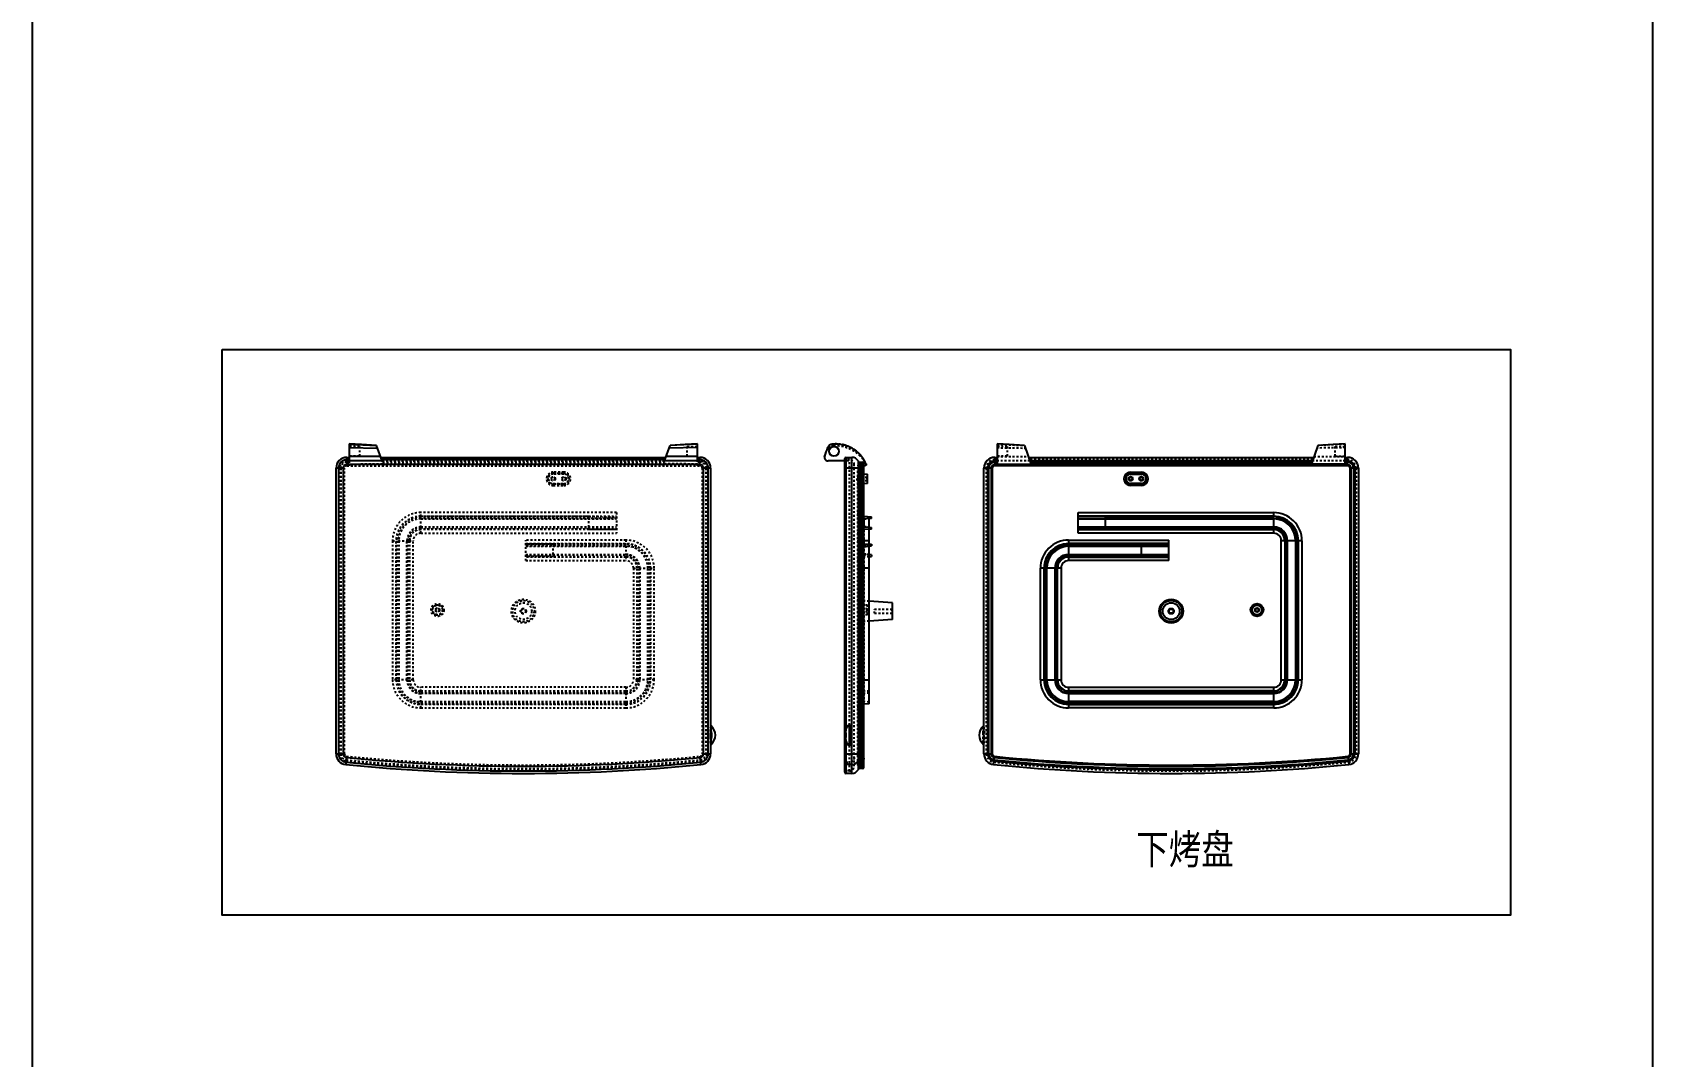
# Model space of a CAD drawing. Header units: millimetres. Extents: x -330 to 1028, y -2979 to 840.
# Drawn here: x -330 to 1028, y -1033 to -174 of the extents above; entities that cross this region are included whole.
import ezdxf

# ---------------------------------------------------------------- set-up
doc = ezdxf.new("R2010")
doc.units = ezdxf.units.MM
doc.header["$LTSCALE"] = 16.335
doc.linetypes.add('HIDDEN', pattern=[0.2, 0.1, -0.1])
doc.layers.get('0').update_dxf_attribs({"linetype": 'CONTINUOUS'})
doc.layers.add('DEFAULT_2', color=8, linetype='HIDDEN')
doc.styles.get("Standard").update_dxf_attribs({"font": 'txt', "width": 0.8})

msp = doc.modelspace()

# ---------------------------------------------------------------- linework, layer by layer
at = {"color": 7, "linetype": 'Continuous'}
for p, q in [((-64.536, -519.046), (-64.536, -533.248)), ((-64.536, -519.248), (-41.616, -520.31)), ((-64.536, -522.101), (-40.841, -522.47)), ((-38.303, -529.54), (-64.536, -529.54)), ((-36.972, -533.248), (-41.626, -520.284)), ((199.9, -533.248), (204.554, -520.282)), ((227.464, -529.54), (201.231, -529.54)), ((227.464, -522.101), (203.769, -522.47)), ((227.464, -519.248), (204.544, -520.311)), ((217.236, -519.612), (204.555, -520.281)), ((227.464, -519.046), (217.236, -519.612)), ((227.464, -533.248), (227.464, -519.046)), ((478.697, -519.046), (478.697, -537.248)), ((501.606, -520.282), (507.697, -537.248)), ((747.786, -520.284), (741.697, -537.248)), ((760.468, -519.612), (747.787, -520.281)), ((770.697, -519.046), (760.468, -519.612)), ((770.697, -537.248), (770.697, -519.046)), ((-75.536, -778.948), (-75.536, -539.248)), ((-69.536, -539.248), (-75.536, -539.248)), ((-73.536, -539.248), (-73.536, -778.948)), ((-69.536, -539.248), (-69.536, -778.948)), ((-66.536, -530.248), (-66.536, -536.248)), ((-66.536, -530.248), (-64.536, -530.248)), ((-64.536, -532.248), (-66.536, -532.248)), ((229.464, -536.248), (-66.536, -536.248)), ((-36.972, -533.248), (-64.536, -533.248)), ((-38.049, -530.248), (200.977, -530.248)), ((200.259, -532.248), (-37.331, -532.248)), ((227.464, -533.248), (199.9, -533.248)), ((227.464, -530.248), (229.464, -530.248)), ((229.464, -532.248), (227.464, -532.248)), ((229.464, -536.248), (229.464, -530.248)), ((238.464, -539.248), (232.464, -539.248)), ((232.464, -778.948), (232.464, -539.248)), ((236.464, -778.948), (236.464, -539.248)), ((238.464, -539.248), (238.464, -756.611)), ((350.954, -533.248), (336.954, -533.248)), ((350.954, -794.277), (350.954, -531.248)), ((366.954, -539.248), (350.954, -539.248)), ((351.954, -530.248), (351.954, -756.611)), ((351.954, -530.248), (356.954, -530.248)), ((356.954, -795.277), (356.954, -530.248)), ((362.154, -533.248), (362.154, -792.276)), ((363.886, -534.248), (363.886, -791.277)), ((363.886, -534.248), (365.954, -534.248)), ((365.954, -791.277), (365.954, -534.248)), ((366.954, -790.277), (366.954, -535.248)), ((367.947, -537.248), (366.954, -536.806)), ((467.697, -778.948), (467.697, -539.248)), ((474.697, -539.248), (467.697, -539.248)), ((470.697, -539.248), (470.697, -778.948)), ((471.697, -778.948), (471.697, -539.248)), ((473.697, -539.248), (473.697, -778.948)), ((474.697, -539.248), (474.697, -778.947)), ((476.697, -530.248), (476.697, -537.248)), ((476.697, -530.248), (478.697, -530.248)), ((478.697, -533.248), (476.697, -533.248)), ((476.697, -534.248), (478.697, -534.248)), ((478.697, -536.248), (476.697, -536.248)), ((772.697, -537.248), (476.697, -537.248)), ((478.697, -535.871), (507.16, -535.753)), ((505.184, -530.248), (744.209, -530.248)), ((743.132, -533.248), (506.261, -533.248)), ((506.62, -534.248), (742.773, -534.248)), ((742.056, -536.248), (507.338, -536.248)), ((590.697, -542.631), (590.697, -544.248)), ((590.697, -542.631), (599.697, -542.631)), ((599.697, -544.248), (599.697, -542.631)), ((770.697, -535.871), (742.233, -535.753)), ((770.697, -530.248), (772.697, -530.248)), ((770.697, -533.248), (772.697, -533.248)), ((770.697, -534.248), (772.697, -534.248)), ((772.697, -536.248), (770.697, -536.248)), ((772.697, -537.248), (772.697, -530.248)), ((781.697, -539.248), (774.697, -539.248)), ((774.697, -778.947), (774.697, -539.248)), ((775.697, -778.948), (775.697, -539.248)), ((777.697, -539.248), (777.697, -778.948)), ((778.696, -539.248), (778.696, -778.948)), ((781.697, -539.248), (781.697, -778.948)), ((366.954, -543.985), (369.954, -544.248)), ((369.954, -552.248), (366.954, -552.51)), ((369.954, -552.248), (369.954, -544.248)), ((599.697, -543.628), (590.697, -543.628)), ((590.697, -544.248), (599.697, -544.248)), ((590.697, -552.248), (590.697, -553.864)), ((599.697, -552.248), (590.697, -552.248)), ((590.697, -552.868), (599.697, -552.868)), ((599.696, -553.864), (590.697, -553.864)), ((599.697, -553.864), (599.697, -552.248)), ((366.954, -579.717), (373.354, -580.052)), ((367.029, -582.767), (367.029, -587.728)), ((373.354, -581.448), (369.029, -581.863)), ((371.354, -588.855), (371.354, -581.64)), ((373.354, -581.448), (373.354, -580.052)), ((546.697, -593.887), (546.697, -576.608)), ((546.697, -576.608), (710.696, -576.608)), ((710.697, -579.604), (546.697, -579.604)), ((569.697, -579.948), (546.697, -580.052)), ((546.697, -581.448), (710.697, -581.448)), ((546.697, -581.863), (710.697, -581.863)), ((569.697, -581.863), (569.697, -579.948)), ((569.697, -579.948), (710.697, -579.948)), ((569.697, -588.632), (569.697, -581.863)), ((710.697, -579.948), (710.697, -576.608)), ((710.697, -589.048), (710.697, -581.448)), ((373.354, -590.443), (366.954, -590.778)), ((369.029, -588.632), (373.354, -589.048)), ((371.354, -737.048), (371.354, -590.548)), ((373.354, -590.443), (373.354, -589.048)), ((546.697, -588.632), (710.697, -588.632)), ((546.697, -589.048), (710.697, -589.048)), ((569.697, -590.548), (546.697, -590.443)), ((546.697, -590.891), (710.697, -590.891)), ((710.696, -593.887), (546.697, -593.887)), ((569.697, -590.548), (569.697, -588.632)), ((569.697, -590.548), (710.697, -590.548)), ((710.697, -593.887), (710.697, -590.548)), ((371.354, -600.248), (366.954, -600.248)), ((366.954, -602.717), (373.354, -603.052)), ((371.354, -604.64), (373.354, -604.448)), ((371.354, -604.448), (373.354, -604.448)), ((373.354, -603.052), (373.354, -604.448)), ((538.697, -599.608), (538.697, -602.948)), ((538.697, -599.608), (622.697, -599.608)), ((622.697, -602.604), (538.697, -602.604)), ((538.697, -602.948), (599.697, -602.948)), ((538.697, -604.448), (538.697, -612.048)), ((538.697, -604.448), (622.697, -604.448)), ((538.697, -604.863), (622.697, -604.863)), ((599.697, -602.948), (599.697, -604.863)), ((599.697, -602.948), (622.697, -603.052)), ((599.697, -611.632), (599.697, -604.863)), ((622.697, -616.887), (622.697, -599.608)), ((720.397, -600.248), (717.057, -600.248)), ((717.057, -716.748), (717.057, -600.248)), ((720.053, -600.248), (720.053, -716.748)), ((720.397, -600.248), (720.397, -716.748)), ((729.497, -600.248), (721.897, -600.248)), ((721.897, -600.248), (721.897, -716.748)), ((722.312, -716.748), (722.312, -600.248)), ((729.081, -600.248), (729.081, -716.748)), ((729.497, -600.248), (729.497, -716.748)), ((734.336, -600.248), (730.997, -600.248)), ((730.997, -600.248), (730.997, -716.748)), ((731.34, -716.748), (731.34, -600.248)), ((734.336, -600.248), (734.336, -716.747)), ((371.354, -623.248), (366.954, -623.248)), ((373.354, -612.048), (371.354, -611.855)), ((373.354, -612.048), (371.354, -612.048)), ((371.354, -613.548), (373.354, -613.443)), ((373.354, -612.048), (373.354, -613.443)), ((515.057, -716.747), (515.057, -623.248)), ((518.397, -623.248), (515.057, -623.248)), ((518.053, -623.248), (518.053, -716.748)), ((518.397, -716.748), (518.397, -623.248)), ((519.897, -716.748), (519.897, -623.248)), ((527.497, -623.248), (519.897, -623.248)), ((520.312, -716.748), (520.312, -623.248)), ((527.081, -623.248), (527.081, -716.748)), ((527.497, -716.748), (527.497, -623.248)), ((528.997, -716.748), (528.997, -623.248)), ((532.336, -623.248), (528.997, -623.248)), ((529.34, -716.748), (529.34, -623.248)), ((532.336, -623.248), (532.336, -716.748)), ((538.697, -611.632), (622.697, -611.632)), ((538.697, -612.048), (622.697, -612.048)), ((538.697, -613.548), (538.697, -616.887)), ((538.697, -613.548), (599.697, -613.548)), ((538.697, -613.891), (622.697, -613.891)), ((622.697, -616.887), (538.697, -616.887)), ((599.697, -611.632), (599.697, -613.548)), ((599.697, -613.548), (622.697, -613.443)), ((390.954, -652.248), (371.354, -650.877)), ((390.954, -666.247), (390.954, -652.249)), ((390.954, -666.248), (371.354, -667.618)), ((366.954, -716.748), (371.354, -716.748)), ((515.057, -716.748), (518.397, -716.748)), ((519.897, -716.748), (527.497, -716.748)), ((528.997, -716.748), (532.336, -716.748)), ((717.057, -716.748), (720.397, -716.748)), ((721.897, -716.748), (729.497, -716.748)), ((730.997, -716.748), (734.336, -716.748)), ((538.697, -723.108), (538.697, -726.448)), ((538.697, -723.108), (710.696, -723.108)), ((710.697, -726.104), (538.697, -726.104)), ((710.697, -726.448), (538.697, -726.448)), ((538.697, -727.948), (538.697, -735.548)), ((710.697, -727.948), (538.697, -727.948)), ((538.697, -728.363), (710.697, -728.363)), ((710.697, -726.448), (710.697, -723.108)), ((710.697, -735.548), (710.697, -727.948)), ((371.354, -737.048), (366.954, -737.278)), ((710.697, -735.132), (538.697, -735.132)), ((710.697, -735.548), (538.697, -735.548)), ((538.697, -737.048), (538.697, -740.387)), ((710.697, -737.048), (538.697, -737.048)), ((538.697, -737.391), (710.697, -737.391)), ((710.696, -740.387), (538.697, -740.387)), ((710.697, -740.387), (710.697, -737.048)), ((238.843, -755.699), (238.828, -755.534)), ((352.704, -757.066), (351.954, -756.611)), ((354.954, -754.762), (355.954, -754.762)), ((354.954, -771.733), (354.954, -754.762)), ((354.954, -755.534), (355.954, -755.534)), ((355.954, -771.733), (355.954, -754.762)), ((239.196, -761.329), (238.33, -761.329)), ((238.33, -765.166), (238.33, -761.329)), ((238.33, -765.166), (239.196, -765.166)), ((238.464, -769.884), (238.464, -778.948)), ((238.827, -770.961), (238.844, -770.792)), ((239.196, -761.329), (239.196, -765.166)), ((351.954, -761.329), (351.454, -761.329)), ((351.454, -765.166), (351.454, -761.329)), ((351.454, -765.166), (351.954, -765.166)), ((351.954, -761.329), (351.954, -765.166)), ((352.705, -769.429), (351.954, -769.884)), ((351.954, -769.884), (351.954, -795.277)), ((355.954, -770.962), (354.954, -770.962)), ((355.954, -771.733), (354.954, -771.733)), ((-75.536, -778.948), (-69.536, -778.948)), ((-66.833, -781.933), (-67.425, -787.904)), ((230.353, -787.904), (229.76, -781.933)), ((232.464, -778.948), (238.464, -778.948)), ((350.954, -778.948), (366.954, -778.948)), ((356.954, -787.904), (351.954, -787.904)), ((365.954, -783.923), (363.886, -783.923)), ((467.697, -778.948), (474.697, -778.948)), ((475.807, -787.904), (476.499, -780.938)), ((772.894, -780.938), (773.586, -787.904)), ((774.697, -778.948), (781.697, -778.948)), ((356.954, -795.277), (351.954, -795.277)), ((365.954, -791.277), (363.886, -791.277))]:
    msp.add_line(p, q, dxfattribs=at)
for points in [[(-330.231, 839.654), (1028.412, 839.654), (1028.412, -2979.398), (-330.231, -2979.398)], [(-171.24, -439.681), (909.35, -439.681), (909.35, -914.056), (-171.24, -914.056)]]:
    msp.add_lwpolyline(points, close=True)
for points in [[(-41.627, -520.281), (-54.308, -519.612), (-64.536, -519.046)], [(501.606, -520.281), (488.925, -519.612), (478.697, -519.046)]]:
    msp.add_lwpolyline(points, dxfattribs=at)
for centre, radius in [((341.954, -525.248), 4.1), ((590.697, -548.248), 1.8), ((590.697, -548.248), 1.3), ((599.697, -548.248), 1.8), ((599.697, -548.248), 1.3), ((624.697, -659.248), 9.96), ((624.697, -659.248), 8.963), ((624.697, -659.248), 7), ((624.697, -659.248), 2.3), ((624.697, -659.248), 1.8), ((696.697, -658.248), 5.368), ((696.697, -658.248), 4.37), ((696.697, -658.248), 4), ((696.697, -658.248), 1.8), ((696.697, -658.248), 1.3)]:
    msp.add_circle(centre, radius, dxfattribs=at)
for centre, radius, start, end in [((336.954, -530.248), 3, 166.355915, 270), ((372.691, -538.899), 39.769, 155.014551, 166.388845), ((341.177, -524.21), 5, 97.015088, 155.046649), ((343.863, -546.046), 27, 22.138876, 97.013668), ((-66.536, -539.248), 9, 90, 180), ((-66.536, -539.248), 7, 90, 180), ((-66.536, -539.248), 3, 90, 180), ((229.464, -539.248), 9, 0, 90), ((229.464, -539.248), 7, 0, 90), ((229.464, -539.248), 3, 0, 90), ((351.954, -531.248), 1, 90, 180), ((356.954, -536.254), 6.006, 30.024485, 90), ((363.886, -532.248), 2, 210.024485, 270), ((365.954, -535.248), 1, 0, 90), ((367.947, -536.248), 1, 300.803691, 22.136773), ((476.697, -539.248), 9, 90, 180), ((476.697, -539.248), 5.999, 90, 180), ((476.697, -539.248), 5, 90, 180), ((476.697, -539.248), 3, 90, 180), ((476.697, -539.248), 2, 89.999163, 180.000837), ((590.697, -548.248), 5.616, 89.994193, 270), ((599.697, -548.248), 5.616, 269.994193, 90), ((772.697, -539.248), 9, 0, 90), ((772.697, -539.248), 5.999, 0, 90), ((772.697, -539.248), 5, 0, 90), ((772.697, -539.248), 3, 0, 90), ((772.697, -539.248), 2, 359.999155, 90.000845), ((590.697, -548.248), 4.62, 90, 270), ((590.697, -548.248), 4, 90, 270), ((599.697, -548.248), 4.62, 270, 90), ((599.697, -548.248), 4, 270, 90), ((710.697, -600.248), 23.64, 359.999587, 90.000413), ((710.697, -600.248), 20.644, 0, 90), ((710.697, -600.248), 20.3, 0, 90), ((710.697, -600.248), 18.8, 0, 90), ((710.697, -600.248), 18.384, 0, 90), ((710.697, -600.248), 6.36, 359.999376, 90.000624), ((710.697, -600.248), 11.616, 0, 90), ((710.697, -600.248), 11.2, 0, 90), ((710.697, -600.248), 9.7, 0, 90), ((710.697, -600.248), 9.356, 0, 90), ((538.697, -623.248), 23.64, 89.999587, 180.000413), ((538.697, -623.248), 20.644, 90, 180), ((538.697, -623.248), 20.3, 90, 180), ((538.697, -623.248), 18.8, 90, 180), ((538.697, -623.248), 18.384, 90, 180), ((538.697, -623.248), 11.616, 90, 180), ((538.697, -623.248), 11.2, 90, 180), ((538.697, -623.248), 9.7, 90, 180), ((538.697, -623.248), 9.356, 90, 180), ((538.697, -623.248), 6.36, 89.999376, 180.000624), ((538.697, -716.748), 23.64, 179.999587, 270.000413), ((538.697, -716.748), 20.644, 180, 270), ((538.697, -716.748), 20.3, 180, 270), ((538.697, -716.748), 18.8, 180, 270), ((538.697, -716.748), 18.384, 180, 270), ((538.697, -716.748), 11.616, 180, 270), ((538.697, -716.748), 11.2, 180, 270), ((538.697, -716.748), 9.7, 180, 270), ((538.697, -716.748), 9.356, 180, 270), ((538.697, -716.748), 6.36, 179.999376, 270.000624), ((710.697, -716.748), 23.64, 269.999587, 0.000413), ((710.697, -716.748), 6.36, 269.999376, 0.000624), ((710.697, -716.748), 20.644, 270, 0), ((710.697, -716.748), 20.3, 270, 0), ((710.697, -716.748), 18.8, 270, 0), ((710.697, -716.748), 18.384, 270, 0), ((710.697, -716.748), 11.616, 270, 0), ((710.697, -716.748), 11.2, 270, 0), ((710.697, -716.748), 9.7, 270, 0), ((710.697, -716.748), 9.356, 270, 0), ((239.464, -754.762), 1, 180, 230.478804), ((232.464, -763.248), 10, 309.521196, 50.478804), ((394.259, -740.423), 156.164, 185.613682, 186.118041), ((473.697, -763.248), 10, 129.568683, 230.478804), ((466.697, -754.762), 1, 309.04628, 0), ((239.464, -771.733), 1, 129.521196, 180), ((378.518, -784.454), 140.341, 173.853949, 174.41336), ((232.464, -763.248), 7, 344.094259, 15.904541), ((466.697, -771.733), 1, 16.983949, 50.478804), ((-66.536, -778.948), 9, 180, 264.330019), ((-66.536, -778.948), 7, 180, 264.330019), ((-66.536, -778.948), 3, 180, 264.330019), ((81.464, 711.723), 1507, 264.330019, 275.669981), ((81.464, 711.723), 1505, 264.330019, 275.669981), ((81.464, 711.723), 1501, 264.330019, 275.669981), ((229.464, -778.948), 3, 275.669981, 0), ((229.464, -778.948), 7, 275.669981, 0), ((229.464, -778.948), 9, 275.669981, 0), ((356.96, -781.892), 6.011, 269.94439, 329.779235), ((363.884, -785.925), 2.001, 89.941964, 149.790548), ((476.697, -778.948), 9, 180, 264.330019), ((476.697, -778.948), 5.999, 180, 264.330019), ((476.697, -778.948), 5, 180, 264.330019), ((476.697, -778.948), 3, 180, 264.330019), ((476.697, -778.948), 2, 179.994075, 264.335394), ((624.697, 711.723), 1507, 264.330019, 275.669981), ((624.697, 711.723), 1503.999, 264.330019, 275.669981), ((624.697, 711.723), 1503, 264.330019, 275.669981), ((624.697, 711.723), 1501, 264.330019, 275.669981), ((624.697, 711.723), 1500, 264.330026, 275.669974), ((772.697, -778.948), 2, 275.664605, 0.005926), ((772.697, -778.948), 3, 275.669981, 360), ((772.697, -778.948), 5, 275.669981, 0), ((772.697, -778.948), 5.999, 275.669981, 360), ((772.697, -778.948), 9, 275.669981, 360), ((351.954, -794.277), 1, 180, 270), ((356.954, -789.271), 6.006, 270, 329.975515), ((363.886, -793.277), 2, 90, 149.975515), ((365.954, -790.277), 1, 270, 0)]:
    msp.add_arc(centre, radius, start, end, dxfattribs=at)
msp.add_open_spline([(368.459, -537.107), (368.307, -537.197), (368.124, -537.248), (367.947, -537.248)], degree=3, dxfattribs=at)
for points, knots in [([(369.029, -581.863), (368.64, -581.901), (367.869, -582.112), (367.217, -582.574), (366.942, -582.852)], [0, 0, 0, 0, 0.500037, 1, 1, 1, 1]), ([(366.942, -587.643), (367.217, -587.921), (367.869, -588.383), (368.64, -588.594), (369.029, -588.632)], [0, 0, 0, 0, 0.49996299, 1, 1, 1, 1]), ([(238.464, -756.611), (238.464, -756.992), (238.426, -757.771), (238.338, -759.342), (238.329, -760.535), (238.33, -761.329)], [0, 0, 0, 0, 0.24218686, 0.49489177, 1, 1, 1, 1]), ([(238.984, -757.067), (238.911, -757.046), (238.777, -756.996), (238.606, -756.891), (238.494, -756.76), (238.464, -756.658), (238.464, -756.611)], [0, 0, 0, 0, 0.30827807, 0.58297596, 0.81002856, 1, 1, 1, 1]), ([(239.196, -761.329), (239.176, -760.965), (239.129, -760.42), (239.077, -759.692), (239.047, -758.971), (239.027, -758.096), (238.993, -757.402), (238.984, -757.066)], [0, 0, 0, 0, 0.25655386, 0.38461144, 0.51223491, 0.76376741, 1, 1, 1, 1]), ([(351.954, -756.611), (351.841, -756.986), (351.654, -757.759), (351.461, -759.337), (351.454, -760.534), (351.454, -761.329)], [0, 0, 0, 0, 0.24685923, 0.49913479, 1, 1, 1, 1]), ([(351.954, -756.611), (352.122, -756.355), (352.487, -755.859), (353.188, -755.248), (354.033, -754.857), (354.648, -754.766), (354.954, -754.762)], [0, 0, 0, 0, 0.25021778, 0.49995646, 0.750082, 1, 1, 1, 1]), ([(351.954, -761.329), (351.954, -760.601), (351.962, -759.151), (352.335, -757.693), (352.704, -757.066)], [0, 0, 0, 0, 0.50046082, 1, 1, 1, 1]), ([(352.704, -757.066), (352.932, -756.643), (353.4, -756.054), (354.253, -755.616), (354.723, -755.534), (354.954, -755.534)], [0, 0, 0, 0, 0.50783639, 0.75548204, 1, 1, 1, 1]), ([(238.33, -765.166), (238.329, -765.961), (238.338, -767.154), (238.426, -768.725), (238.464, -769.503), (238.464, -769.884)], [0, 0, 0, 0, 0.50511007, 0.75781053, 1, 1, 1, 1]), ([(238.984, -769.429), (238.911, -769.449), (238.777, -769.5), (238.607, -769.604), (238.494, -769.735), (238.464, -769.837), (238.464, -769.884)], [0, 0, 0, 0, 0.30825046, 0.58294741, 0.81002138, 1, 1, 1, 1]), ([(238.984, -769.429), (238.999, -769.093), (239.024, -768.399), (239.05, -767.342), (239.11, -766.256), (239.173, -765.53), (239.196, -765.166)], [0, 0, 0, 0, 0.23628559, 0.48778225, 0.74349969, 1, 1, 1, 1]), ([(351.454, -765.166), (351.454, -765.961), (351.461, -767.159), (351.654, -768.737), (351.841, -769.509), (351.954, -769.884)], [0, 0, 0, 0, 0.50086708, 0.75313861, 1, 1, 1, 1]), ([(352.704, -769.429), (352.34, -768.8), (351.959, -767.346), (351.954, -765.894), (351.954, -765.166)], [0, 0, 0, 0, 0.4995788, 1, 1, 1, 1]), ([(354.954, -771.733), (354.648, -771.733), (354.032, -771.64), (353.191, -771.243), (352.482, -770.642), (352.113, -770.146), (351.954, -769.884)], [0, 0, 0, 0, 0.24980349, 0.49971562, 0.74978096, 1, 1, 1, 1]), ([(354.954, -770.961), (354.723, -770.961), (354.253, -770.88), (353.4, -770.441), (352.932, -769.853), (352.704, -769.429)], [0, 0, 0, 0, 0.24451953, 0.49216617, 1, 1, 1, 1]), ([(351.954, -787.904), (351.824, -787.904), (351.562, -787.852), (351.229, -787.631), (351.007, -787.3), (350.954, -787.038), (350.954, -786.908)], [0, 0, 0, 0, 0.250496, 0.50086034, 0.75057586, 1, 1, 1, 1]), ([(366.954, -782.928), (366.954, -783.057), (366.902, -783.319), (366.679, -783.65), (366.347, -783.871), (366.084, -783.923), (365.954, -783.923)], [0, 0, 0, 0, 0.24942414, 0.49913966, 0.749504, 1, 1, 1, 1])]:
    msp.add_open_spline(points, degree=3, knots=knots, dxfattribs=at)
at = {"layer": 'DEFAULT_2', "color": 8, "linetype": 'HIDDEN'}
for p, q in [((-56.036, -521.148), (-64.536, -521.148)), ((-56.036, -529.348), (-64.536, -529.348)), ((-56.036, -521.148), (-56.036, -529.348)), ((218.964, -529.348), (218.964, -521.148)), ((218.964, -521.148), (227.464, -521.148)), ((218.964, -529.348), (227.464, -529.348)), ((336.644, -522.101), (337.53, -522.47)), ((340.567, -519.248), (341.699, -520.311)), ((478.696, -519.248), (501.617, -520.311)), ((487.197, -521.148), (478.697, -521.148)), ((478.697, -522.101), (502.392, -522.47)), ((487.197, -529.348), (478.697, -529.348)), ((478.697, -529.54), (504.93, -529.54)), ((487.197, -521.148), (487.197, -529.348)), ((744.463, -529.54), (770.697, -529.54)), ((770.697, -522.101), (747.001, -522.47)), ((770.697, -519.248), (747.776, -520.31)), ((762.197, -529.348), (762.197, -521.148)), ((762.197, -521.148), (770.697, -521.148)), ((762.197, -529.348), (770.697, -529.348)), ((-72.535, -539.248), (-72.535, -778.948)), ((-71.536, -539.248), (-71.536, -778.948)), ((-69.536, -539.248), (-68.536, -539.248)), ((-68.536, -778.947), (-68.536, -539.248)), ((-64.536, -533.248), (-66.536, -533.248)), ((-66.536, -534.248), (-64.536, -534.248)), ((-66.536, -537.248), (-66.536, -536.248)), ((-66.536, -537.248), (229.464, -537.248)), ((-64.536, -533.248), (-64.536, -537.248)), ((-64.536, -535.871), (-36.073, -535.753)), ((-35.536, -537.248), (-36.972, -533.248)), ((-36.972, -533.248), (199.899, -533.248)), ((-36.613, -534.248), (199.541, -534.248)), ((106.464, -544.248), (106.464, -542.631)), ((115.463, -542.631), (106.464, -542.631)), ((115.464, -542.631), (115.464, -544.248)), ((198.464, -537.248), (199.9, -533.248)), ((227.464, -535.871), (199, -535.753)), ((227.464, -533.248), (229.464, -533.248)), ((227.464, -537.248), (227.464, -533.248)), ((229.464, -534.248), (227.464, -534.248)), ((229.464, -536.248), (229.464, -537.248)), ((231.464, -539.248), (232.464, -539.248)), ((231.464, -539.248), (231.464, -778.947)), ((234.464, -539.248), (234.464, -778.948)), ((235.463, -539.248), (235.463, -778.948)), ((357.6, -533.248), (350.954, -533.248)), ((354.954, -532.248), (351.954, -532.248)), ((354.954, -754.762), (354.954, -532.248)), ((358.954, -789.277), (358.954, -536.248)), ((361.954, -788.277), (361.954, -537.248)), ((362.954, -789.277), (362.954, -536.248)), ((365.954, -536.248), (362.954, -536.248)), ((366.954, -536.806), (365.699, -536.248)), ((368.46, -537.104), (368.458, -537.105)), ((368.464, -537.102), (368.462, -537.103)), ((368.468, -537.1), (368.466, -537.101)), ((368.471, -537.097), (368.47, -537.098)), ((368.475, -537.095), (368.473, -537.096)), ((368.479, -537.093), (368.477, -537.094)), ((368.483, -537.09), (368.481, -537.091)), ((368.487, -537.088), (368.485, -537.089)), ((368.491, -537.085), (368.489, -537.087)), ((368.494, -537.083), (368.493, -537.084)), ((368.498, -537.08), (368.496, -537.081)), ((368.502, -537.078), (368.501, -537.079)), ((368.506, -537.075), (368.504, -537.076)), ((368.51, -537.072), (368.508, -537.074)), ((368.514, -537.07), (368.512, -537.071)), ((368.518, -537.067), (368.516, -537.068)), ((368.522, -537.064), (368.52, -537.066)), ((368.526, -537.061), (368.524, -537.063)), ((368.53, -537.058), (368.528, -537.06)), ((368.534, -537.056), (368.532, -537.057)), ((368.537, -537.053), (368.535, -537.054)), ((368.541, -537.051), (368.539, -537.052)), ((368.544, -537.048), (368.543, -537.049)), ((368.548, -537.045), (368.546, -537.047)), ((368.552, -537.042), (368.55, -537.044)), ((368.555, -537.04), (368.553, -537.041)), ((368.559, -537.037), (368.557, -537.038)), ((368.563, -537.034), (368.561, -537.035)), ((368.566, -537.031), (368.564, -537.033)), ((368.57, -537.028), (368.568, -537.03)), ((368.574, -537.025), (368.572, -537.027)), ((368.577, -537.022), (368.576, -537.024)), ((368.581, -537.019), (368.579, -537.021)), ((368.586, -537.016), (368.583, -537.017)), ((368.589, -537.013), (368.587, -537.015)), ((368.593, -537.01), (368.591, -537.011)), ((368.596, -537.006), (368.594, -537.008)), ((368.6, -537.003), (368.598, -537.005)), ((368.605, -536.999), (368.602, -537.002)), ((368.608, -536.996), (368.606, -536.998)), ((368.612, -536.993), (368.61, -536.995)), ((368.616, -536.989), (368.614, -536.991)), ((368.62, -536.986), (368.618, -536.988)), ((368.625, -536.981), (368.622, -536.984)), ((368.628, -536.979), (368.626, -536.98)), ((368.632, -536.974), (368.63, -536.977)), ((368.633, -536.973), (368.631, -536.975)), ((368.637, -536.97), (368.635, -536.972)), ((368.64, -536.967), (368.639, -536.968)), ((368.644, -536.963), (368.642, -536.965)), ((368.647, -536.96), (368.645, -536.962)), ((368.651, -536.956), (368.649, -536.958)), ((368.654, -536.953), (368.652, -536.955)), ((368.658, -536.949), (368.655, -536.952)), ((368.661, -536.946), (368.659, -536.948)), ((368.664, -536.943), (368.662, -536.945)), ((368.668, -536.939), (368.666, -536.941)), ((368.671, -536.936), (368.669, -536.937)), ((368.675, -536.931), (368.673, -536.934)), ((368.678, -536.928), (368.677, -536.93)), ((368.682, -536.924), (368.68, -536.926)), ((368.686, -536.92), (368.684, -536.922)), ((368.69, -536.915), (368.688, -536.917)), ((368.694, -536.911), (368.692, -536.913)), ((368.698, -536.906), (368.696, -536.908)), ((368.703, -536.9), (368.701, -536.903)), ((368.707, -536.896), (368.705, -536.898)), ((368.71, -536.892), (368.708, -536.895)), ((368.714, -536.887), (368.712, -536.89)), ((368.789, -535.712), (368.814, -535.753)), ((368.79, -535.711), (368.835, -535.795)), ((368.8, -536.766), (368.798, -536.77)), ((368.803, -536.762), (368.801, -536.766)), ((368.806, -536.756), (368.804, -536.76)), ((368.808, -536.753), (368.806, -536.756)), ((368.81, -536.75), (368.808, -536.753)), ((368.812, -536.746), (368.81, -536.749)), ((368.873, -535.871), (368.814, -535.753)), ((368.816, -536.74), (368.814, -536.743)), ((368.818, -536.736), (368.816, -536.739)), ((368.822, -536.729), (368.82, -536.733)), ((368.824, -536.725), (368.822, -536.729)), ((368.827, -536.718), (368.825, -536.722)), ((368.87, -536.626), (368.86, -536.651)), ((469.697, -539.248), (469.697, -778.948)), ((478.697, -532.248), (476.697, -532.248)), ((506.261, -533.248), (478.697, -533.248)), ((478.697, -536.248), (507.338, -536.248)), ((743.491, -532.248), (505.902, -532.248)), ((742.056, -536.248), (770.697, -536.248)), ((770.697, -533.248), (743.132, -533.248)), ((772.697, -532.248), (770.697, -532.248)), ((779.697, -539.248), (779.697, -778.948)), ((106.464, -543.628), (115.464, -543.628)), ((115.464, -544.248), (106.464, -544.248)), ((106.464, -553.864), (106.464, -552.248)), ((106.464, -552.248), (115.464, -552.248)), ((115.464, -552.868), (106.464, -552.868)), ((106.464, -553.864), (115.464, -553.864)), ((115.464, -552.248), (115.464, -553.864)), ((361.454, -546.948), (369.454, -546.948)), ((361.454, -549.546), (361.454, -546.949)), ((361.454, -549.548), (369.454, -549.548)), ((362.867, -543.628), (362.867, -552.868)), ((366.954, -543.985), (362.867, -543.628)), ((366.954, -552.51), (362.867, -552.868)), ((369.454, -546.948), (369.954, -546.448)), ((369.454, -546.948), (369.454, -549.548)), ((369.454, -549.548), (369.954, -550.048)), ((-4.536, -579.948), (-4.536, -576.608)), ((159.464, -576.608), (-4.536, -576.608)), ((-4.536, -579.604), (159.464, -579.604)), ((136.464, -579.948), (-4.536, -579.948)), ((-4.536, -589.048), (-4.536, -581.448)), ((159.464, -581.448), (-4.536, -581.448)), ((-4.536, -581.863), (159.464, -581.863)), ((136.464, -581.863), (136.464, -579.948)), ((136.464, -579.948), (159.464, -580.052)), ((136.464, -588.632), (136.464, -581.863)), ((159.464, -576.608), (159.464, -593.887)), ((364.797, -737.391), (364.797, -579.604)), ((366.954, -579.717), (364.797, -579.604)), ((371.354, -581.448), (367.029, -581.863)), ((367.029, -581.863), (367.029, -582.767)), ((367.029, -581.863), (369.029, -581.863)), ((371.354, -581.64), (371.354, -579.948)), ((373.354, -581.448), (371.354, -581.448)), ((-4.536, -588.632), (159.464, -588.632)), ((-4.536, -589.048), (159.464, -589.048)), ((-4.536, -593.887), (-4.536, -590.548)), ((136.464, -590.548), (-4.536, -590.548)), ((159.464, -590.891), (-4.536, -590.891)), ((-4.536, -593.887), (159.464, -593.887)), ((136.464, -590.548), (136.464, -588.632)), ((136.464, -590.548), (159.464, -590.443)), ((363.954, -731.748), (363.954, -585.248)), ((366.954, -590.778), (364.797, -590.891)), ((367.029, -587.728), (367.029, -735.132)), ((369.029, -588.632), (367.029, -588.632)), ((371.354, -589.048), (367.029, -588.632)), ((371.354, -590.548), (371.354, -588.855)), ((371.354, -589.048), (373.354, -589.048)), ((-28.176, -600.248), (-28.176, -716.747)), ((-28.176, -600.248), (-24.836, -600.248)), ((-25.18, -716.748), (-25.18, -600.248)), ((-24.836, -600.248), (-24.836, -716.748)), ((-23.336, -600.248), (-23.336, -716.748)), ((-23.336, -600.248), (-15.736, -600.248)), ((-22.921, -600.248), (-22.921, -716.748)), ((-16.152, -716.748), (-16.152, -600.248)), ((-15.736, -600.248), (-15.736, -716.748)), ((-14.236, -600.248), (-14.236, -716.748)), ((-14.236, -600.248), (-10.897, -600.248)), ((-13.892, -600.248), (-13.892, -716.748)), ((-10.897, -716.748), (-10.897, -600.248)), ((83.464, -616.887), (83.464, -599.608)), ((167.464, -599.608), (83.464, -599.608)), ((83.464, -602.604), (167.464, -602.604)), ((106.464, -602.948), (83.464, -603.052)), ((167.464, -604.448), (83.464, -604.448)), ((83.464, -604.863), (167.464, -604.863)), ((106.464, -602.948), (106.464, -604.863)), ((167.464, -602.948), (106.464, -602.948)), ((106.464, -611.632), (106.464, -604.863)), ((167.464, -599.608), (167.464, -602.948)), ((167.464, -604.448), (167.464, -612.048)), ((366.954, -600.248), (361.954, -600.248)), ((364.797, -602.604), (366.954, -602.717)), ((371.354, -604.448), (367.029, -604.863)), ((369.029, -604.863), (367.029, -604.863)), ((369.029, -604.863), (371.354, -604.64)), ((83.464, -611.632), (167.464, -611.632)), ((83.464, -612.048), (167.464, -612.048)), ((106.464, -613.548), (83.464, -613.443)), ((167.464, -613.891), (83.464, -613.891)), ((83.464, -616.887), (167.464, -616.887)), ((106.464, -611.632), (106.464, -613.548)), ((167.464, -613.548), (106.464, -613.548)), ((167.464, -613.548), (167.464, -616.887)), ((173.824, -623.248), (177.164, -623.248)), ((173.824, -623.248), (173.824, -716.748)), ((176.82, -716.748), (176.82, -623.248)), ((177.164, -716.748), (177.164, -623.248)), ((178.664, -623.248), (186.264, -623.248)), ((178.664, -716.748), (178.664, -623.248)), ((179.079, -623.248), (179.079, -716.748)), ((185.848, -716.748), (185.848, -623.248)), ((186.264, -716.748), (186.264, -623.248)), ((187.764, -623.248), (191.103, -623.248)), ((187.764, -716.748), (187.764, -623.248)), ((188.108, -623.248), (188.108, -716.748)), ((191.103, -716.747), (191.103, -623.248)), ((366.954, -623.248), (361.954, -623.248)), ((371.354, -613.548), (364.797, -613.891)), ((367.029, -611.632), (369.029, -611.632)), ((367.029, -611.632), (371.354, -612.048)), ((371.354, -611.855), (369.029, -611.632)), ((362.885, -650.285), (362.885, -668.21)), ((371.354, -650.877), (362.885, -650.285)), ((361.954, -656.948), (369.454, -656.948)), ((361.954, -659.548), (369.454, -659.548)), ((362.902, -653.878), (362.902, -662.617)), ((369.954, -654.248), (362.902, -653.878)), ((369.954, -662.248), (362.902, -662.617)), ((369.454, -656.948), (369.954, -656.448)), ((369.454, -656.948), (369.454, -659.548)), ((369.454, -659.548), (369.954, -660.048)), ((369.954, -662.248), (369.954, -654.248)), ((375.954, -657.448), (390.454, -657.448)), ((375.954, -661.048), (375.954, -657.448)), ((375.954, -661.048), (390.454, -661.048)), ((390.454, -657.448), (390.954, -656.948)), ((390.454, -657.448), (390.454, -661.048)), ((390.454, -661.048), (390.954, -661.548)), ((371.354, -667.618), (362.885, -668.21)), ((-24.836, -716.748), (-28.176, -716.748)), ((-15.736, -716.748), (-23.336, -716.748)), ((-10.897, -716.748), (-14.236, -716.748)), ((177.164, -716.748), (173.824, -716.748)), ((186.264, -716.748), (178.664, -716.748)), ((191.103, -716.748), (187.764, -716.748)), ((366.954, -716.748), (361.954, -716.748)), ((-4.536, -726.448), (-4.536, -723.108)), ((167.464, -723.108), (-4.536, -723.108)), ((-4.536, -726.104), (167.464, -726.104)), ((-4.536, -726.448), (167.464, -726.448)), ((-4.536, -735.548), (-4.536, -727.948)), ((-4.536, -727.948), (167.464, -727.948)), ((167.464, -728.363), (-4.536, -728.363)), ((167.464, -723.108), (167.464, -726.448)), ((167.464, -727.948), (167.464, -735.548)), ((371.354, -726.448), (364.797, -726.104)), ((371.354, -727.948), (367.029, -728.363)), ((-4.536, -735.132), (167.464, -735.132)), ((-4.536, -735.548), (167.464, -735.548)), ((-4.536, -740.387), (-4.536, -737.048)), ((-4.536, -737.048), (167.464, -737.048)), ((167.464, -737.391), (-4.536, -737.391)), ((-4.536, -740.387), (167.464, -740.387)), ((167.464, -737.048), (167.464, -740.387)), ((366.954, -737.278), (364.797, -737.391)), ((371.354, -735.548), (367.029, -735.132)), ((238.464, -769.884), (238.464, -756.611)), ((351.954, -761.329), (351.954, -756.611)), ((351.954, -769.884), (351.954, -765.166)), ((354.954, -793.277), (354.954, -771.733)), ((466.964, -761.329), (466.964, -765.166)), ((466.964, -761.329), (467.831, -761.329)), ((467.831, -765.166), (466.964, -765.166)), ((467.831, -765.166), (467.831, -761.329)), ((-68.536, -778.948), (-69.536, -778.948)), ((-66.734, -780.938), (-66.833, -781.933)), ((229.76, -781.933), (229.661, -780.938)), ((232.464, -778.948), (231.464, -778.948)), ((351.954, -785.913), (354.954, -785.913)), ((362.954, -781.933), (365.954, -781.933)), ((354.954, -793.277), (351.954, -793.277)), ((365.954, -789.277), (362.954, -789.277))]:
    msp.add_line(p, q, dxfattribs=at)
for points in [[(368.752, -536.839), (368.743, -536.85), (368.738, -536.857), (368.734, -536.863), (368.73, -536.867), (368.727, -536.872), (368.724, -536.876), (368.721, -536.879), (368.718, -536.883), (368.715, -536.886)], [(368.796, -536.773), (368.794, -536.776), (368.792, -536.78), (368.789, -536.784), (368.787, -536.788), (368.784, -536.793), (368.78, -536.798), (368.777, -536.803), (368.772, -536.81), (368.766, -536.819), (368.752, -536.839)], [(368.863, -536.644), (368.86, -536.651), (368.857, -536.657), (368.854, -536.663), (368.852, -536.669), (368.849, -536.674), (368.847, -536.68), (368.844, -536.685), (368.842, -536.689), (368.84, -536.694), (368.838, -536.698), (368.836, -536.702), (368.834, -536.706), (368.832, -536.71), (368.83, -536.714), (368.828, -536.718)], [(368.855, -535.837), (368.896, -535.942), (368.912, -536.001)], [(368.911, -536.504), (368.899, -536.543), (368.892, -536.566), (368.887, -536.583), (368.882, -536.597), (368.877, -536.608), (368.873, -536.619), (368.87, -536.628), (368.866, -536.636)], [(368.912, -536.001), (368.922, -536.044), (368.93, -536.082), (368.935, -536.116), (368.938, -536.148), (368.941, -536.179), (368.943, -536.208), (368.943, -536.237), (368.926, -536.433)]]:
    msp.add_lwpolyline(points, dxfattribs=at)
for centre, radius in [((106.464, -548.248), 1.8), ((106.464, -548.248), 1.3), ((115.464, -548.248), 1.8), ((115.464, -548.248), 1.3), ((81.464, -659.248), 9.96), ((81.464, -659.248), 8.963), ((9.464, -658.248), 5.368), ((9.464, -658.248), 4.37), ((9.464, -658.248), 4), ((9.464, -658.248), 1.8), ((9.464, -658.248), 1.3), ((81.464, -659.248), 7), ((81.464, -659.248), 2.3), ((81.464, -659.248), 1.8)]:
    msp.add_circle(centre, radius, dxfattribs=at)
for centre, radius, start, end in [((372.589, -538.865), 39.661, 162.599686, 166.401422), ((372.642, -538.882), 39.717, 158.803482, 162.599914), ((372.596, -538.864), 39.668, 155.00227, 158.803414), ((341.185, -524.225), 5.017, 97.047543, 155.018128), ((352.69, -534.454), 19.324, 141.671857, 142.248271), ((343.865, -546.083), 27.037, 75.593138, 97.006807), ((343.841, -546.109), 27.067, 64.923058, 75.571247), ((343.837, -546.091), 27.053, 54.253033, 64.899511), ((343.819, -546.097), 27.068, 43.581525, 54.229258), ((343.833, -546.07), 27.039, 32.8793, 43.560362), ((-66.536, -539.248), 5.999, 90, 180), ((-66.536, -539.248), 5, 90, 180), ((-66.536, -539.248), 2, 89.999155, 180.000845), ((106.464, -548.248), 5.616, 90, 270.005807), ((115.464, -548.248), 5.616, 270, 90.005807), ((229.464, -539.248), 5.999, 0, 90), ((229.464, -539.248), 5, 0, 90), ((229.464, -539.248), 2, 359.999163, 90.000837), ((351.954, -531.248), 1, 180, 270), ((354.954, -536.248), 4, 0, 90), ((362.954, -537.248), 1, 90, 180), ((362.954, -542.631), 1, 180, 265), ((365.954, -535.248), 1, 270, 0), ((343.79, -546.084), 27.082, 22.534692, 32.855501), ((367.949, -536.252), 0.995, 292.519631, 300.803691), ((343.96, -546.008), 26.897, 22.321895, 22.524466), ((343.973, -546.003), 26.882, 22.142234, 22.321894), ((476.697, -539.248), 7, 90, 180), ((772.697, -539.248), 7, 0, 90), ((106.464, -548.248), 4.62, 90, 270), ((106.464, -548.248), 4, 90, 270), ((115.464, -548.248), 4.62, 270, 90), ((115.464, -548.248), 4, 270, 90), ((362.954, -553.864), 1, 95, 180), ((-4.536, -600.248), 23.64, 89.999587, 180.000413), ((-4.536, -600.248), 20.644, 90, 180), ((-4.536, -600.248), 20.3, 90, 180), ((-4.536, -600.248), 18.8, 90, 180), ((-4.536, -600.248), 18.384, 90, 180), ((364.954, -576.608), 3, 180, 267), ((367.354, -585.248), 3.4, 95.488431, 264.511569), ((369.355, -585.248), 3.4, 135.201384, 224.799007), ((-4.536, -600.248), 11.616, 90, 180), ((-4.536, -600.248), 11.2, 90, 180), ((-4.536, -600.248), 9.7, 90, 180), ((-4.536, -600.248), 9.356, 90, 180), ((-4.536, -600.248), 6.36, 89.999376, 180.000624), ((364.954, -593.887), 3, 93, 180), ((167.464, -623.248), 23.64, 359.999587, 90.000413), ((167.464, -623.248), 20.644, 0, 90), ((167.464, -623.248), 20.3, 0, 90), ((167.464, -623.248), 18.8, 0, 90), ((167.464, -623.248), 18.384, 0, 90), ((364.954, -599.608), 3, 180, 267), ((367.354, -608.248), 3.4, 95.488431, 264.511569), ((369.346, -608.258), 3.387, 135.200993, 226.800938), ((369.346, -608.237), 3.387, 133.201791, 135.223507), ((369.361, -608.258), 3.412, 114.41098, 133.150919), ((369.361, -608.237), 3.412, 226.851803, 245.590586), ((167.464, -623.248), 11.616, 0, 90), ((167.464, -623.248), 11.2, 0, 90), ((167.464, -623.248), 9.7, 0, 90), ((167.464, -623.248), 9.356, 0, 90), ((167.464, -623.248), 6.36, 359.999376, 90.000624), ((364.954, -616.887), 3, 93, 180), ((362.954, -649.287), 1, 180.00139, 266), ((362.954, -652.879), 1, 180.004697, 267), ((362.954, -663.616), 1, 93, 179.995303), ((362.954, -669.208), 1, 94, 179.99861), ((-4.536, -716.748), 23.64, 179.999587, 270.000413), ((-4.536, -716.748), 20.644, 180, 270), ((-4.536, -716.748), 20.3, 180, 270), ((-4.536, -716.748), 18.8, 180, 270), ((-4.536, -716.748), 18.384, 180, 270), ((-4.536, -716.748), 11.616, 180, 270), ((-4.536, -716.748), 11.2, 180, 270), ((-4.536, -716.748), 9.7, 180, 270), ((-4.536, -716.748), 9.356, 180, 270), ((-4.536, -716.748), 6.36, 179.999376, 270.000624), ((167.464, -716.748), 23.64, 269.999587, 0.000413), ((167.464, -716.748), 20.644, 270, 0), ((167.464, -716.748), 20.3, 270, 0), ((167.464, -716.748), 18.8, 270, 0), ((167.464, -716.748), 18.384, 270, 0), ((167.464, -716.748), 11.616, 270, 0), ((167.464, -716.748), 11.2, 270, 0), ((167.464, -716.748), 9.7, 270, 0), ((167.464, -716.748), 9.356, 270, 0), ((167.464, -716.748), 6.36, 269.999376, 0.000624), ((364.954, -723.108), 3, 180, 267), ((367.354, -731.748), 3.4, 95.488431, 264.511569), ((364.954, -740.387), 3, 93, 180), ((473.697, -763.248), 7, 164.095459, 195.905741), ((466.697, -771.733), 1, 0, 16.983949), ((-66.536, -778.948), 5.999, 180, 264.330019), ((-66.536, -778.948), 5, 180, 264.330019), ((-66.536, -778.948), 2, 179.994074, 264.335395), ((81.464, 711.723), 1503.999, 264.330019, 275.669981), ((81.464, 711.723), 1503, 264.330019, 275.669981), ((81.464, 711.723), 1500, 264.330026, 275.669974), ((229.464, -778.948), 2, 275.664606, 0.005925), ((229.464, -778.948), 5, 275.669981, 0), ((229.464, -778.948), 5.999, 275.669981, 360), ((476.697, -778.948), 7, 180, 264.330019), ((624.697, 711.723), 1505, 264.330019, 275.669981), ((772.697, -778.948), 7, 275.669981, 360), ((351.954, -794.277), 1, 90, 180), ((354.954, -789.277), 4, 270, 0), ((362.954, -788.277), 1, 180.000006, 270), ((365.954, -790.277), 1, 0, 90)]:
    msp.add_arc(centre, radius, start, end, dxfattribs=at)
for points, knots in [([(334.039, -529.54), (334.349, -528.262), (335.275, -525.759), (336.707, -523.512), (337.53, -522.47)], [0, 0, 0, 0, 0.49748634, 1, 1, 1, 1]), ([(337.53, -522.47), (338.021, -521.847), (339.288, -520.781), (340.891, -520.347), (341.699, -520.31)], [0, 0, 0, 0, 0.4949963, 1, 1, 1, 1]), ([(341.699, -520.31), (344.469, -520.184), (350.056, -520.738), (357.769, -523.915), (364.213, -529.027), (367.464, -533.394), (368.79, -535.711)], [0, 0, 0, 0, 0.25433732, 0.50652557, 0.75510205, 1, 1, 1, 1]), ([(341.699, -520.31), (344.469, -520.184), (350.056, -520.738), (357.769, -523.915), (364.213, -529.027), (367.464, -533.394), (368.79, -535.711)], [0, 0, 0, 0, 0.254341, 0.5065208, 0.75509339, 1, 1, 1, 1]), ([(466.964, -761.329), (466.984, -760.965), (467.031, -760.42), (467.084, -759.692), (467.113, -758.971), (467.133, -758.096), (467.167, -757.402), (467.177, -757.066)], [0, 0, 0, 0, 0.25655386, 0.38461144, 0.51223491, 0.76376741, 1, 1, 1, 1]), ([(467.177, -757.066), (467.198, -756.863), (467.236, -756.497), (467.286, -756.024), (467.313, -755.716), (467.331, -755.572), (467.333, -755.534)], [0, 0, 0, 0, 0.3987439, 0.71711702, 0.9254576, 1, 1, 1, 1]), ([(467.177, -757.067), (467.249, -757.046), (467.384, -756.996), (467.554, -756.891), (467.667, -756.76), (467.697, -756.658), (467.697, -756.611)], [0, 0, 0, 0, 0.30827807, 0.58297596, 0.81002856, 1, 1, 1, 1]), ([(467.697, -756.611), (467.697, -756.992), (467.734, -757.771), (467.822, -759.342), (467.831, -760.535), (467.831, -761.329)], [0, 0, 0, 0, 0.24218686, 0.49489177, 1, 1, 1, 1]), ([(467.177, -769.429), (467.162, -769.093), (467.137, -768.399), (467.111, -767.342), (467.05, -766.256), (466.987, -765.53), (466.964, -765.166)], [0, 0, 0, 0, 0.23628559, 0.48778225, 0.74349969, 1, 1, 1, 1]), ([(467.177, -769.429), (467.249, -769.449), (467.383, -769.5), (467.554, -769.604), (467.667, -769.735), (467.697, -769.837), (467.697, -769.884)], [0, 0, 0, 0, 0.30825046, 0.58294741, 0.81002138, 1, 1, 1, 1]), ([(467.333, -770.961), (467.331, -770.923), (467.313, -770.779), (467.286, -770.471), (467.236, -769.999), (467.198, -769.632), (467.177, -769.429)], [0, 0, 0, 0, 0.07454373, 0.2828857, 0.60125898, 1, 1, 1, 1]), ([(467.831, -765.166), (467.831, -765.961), (467.822, -767.154), (467.734, -768.725), (467.697, -769.503), (467.697, -769.884)], [0, 0, 0, 0, 0.50511007, 0.75781053, 1, 1, 1, 1]), ([(350.954, -786.908), (350.954, -786.779), (351.007, -786.517), (351.229, -786.186), (351.562, -785.965), (351.824, -785.913), (351.954, -785.913)], [0, 0, 0, 0, 0.24942414, 0.49913966, 0.749504, 1, 1, 1, 1]), ([(358.954, -781.933), (358.954, -782.451), (358.746, -783.498), (357.855, -784.821), (356.526, -785.707), (355.475, -785.913), (354.954, -785.913)], [0, 0, 0, 0, 0.24944529, 0.49912107, 0.74933447, 1, 1, 1, 1]), ([(362.954, -781.933), (362.824, -781.933), (362.562, -781.881), (362.229, -781.66), (362.006, -781.329), (361.954, -781.067), (361.954, -780.938)], [0, 0, 0, 0, 0.25056608, 0.50080086, 0.75056646, 1, 1, 1, 1]), ([(365.954, -781.933), (366.084, -781.933), (366.347, -781.985), (366.679, -782.206), (366.902, -782.537), (366.954, -782.799), (366.954, -782.928)], [0, 0, 0, 0, 0.250496, 0.50086034, 0.75057586, 1, 1, 1, 1])]:
    msp.add_open_spline(points, degree=3, knots=knots, dxfattribs=at)
for points in [[(368.342, -537.166), (368.218, -537.219), (368.081, -537.248), (367.947, -537.248)], [(368.667, -536.94), (368.574, -537.037), (368.458, -537.117), (368.334, -537.169)], [(368.814, -535.753), (368.864, -535.841), (368.901, -535.938), (368.922, -536.038)], [(367.951, -605.151), (368.29, -604.997), (368.659, -604.899), (369.029, -604.863)], [(369.029, -611.632), (368.659, -611.596), (368.29, -611.498), (367.951, -611.345)]]:
    msp.add_open_spline(points, degree=3, dxfattribs=at)

# ---------------------------------------------------------------- texts
at = {"insert": (595.419, -846.417), "char_height": 25, "width": 93.30654, "attachment_point": 1}
msp.add_mtext('{\\fSimSun|b0|i0|c134|p2;下烤盘}', dxfattribs=at)

doc.saveas('drawing.dxf')
